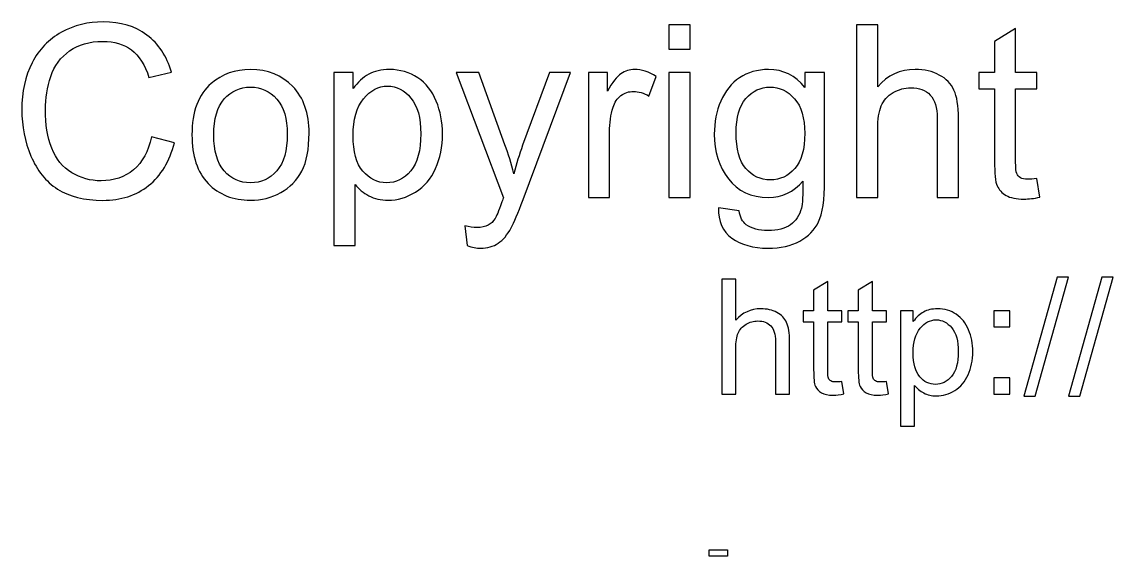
# Model space of a CAD drawing. Header units: inches. Extents: x -11.8 to 6.8, y 1.6 to 9.
# Drawn here: x 0.896 to 3.159, y 6.293 to 7.4 of the extents above; entities that cross this region are included whole.
import ezdxf

# ---------------------------------------------------------------- set-up
doc = ezdxf.new("R2010")
doc.units = ezdxf.units.IN
doc.header["$MEASUREMENT"] = 0
doc.header["$XCLIPFRAME"] = 0
doc.layers.add('Layer 1', color=7, linetype='Continuous')
picture_1 = doc.add_image_def('image1.jpg', size_in_pixel=(196, 69))

msp = doc.modelspace()

# ---------------------------------------------------------------- linework, layer by layer
at = {"layer": 'Layer 1', "color": 250}
for points, knots in [([(1.1647, 7.1618), (1.1647, 7.1618), (1.2121, 7.1498), (1.2121, 7.1498), (1.2121, 7.1498), (1.2022, 7.111), (1.1843, 7.0813), (1.1585, 7.0608), (1.1585, 7.0608), (1.1327, 7.0404), (1.1012, 7.0302), (1.0639, 7.0302), (1.0639, 7.0302), (1.0253, 7.0302), (0.994, 7.0381), (0.9698, 7.0537), (0.9698, 7.0537), (0.9456, 7.0695), (0.9272, 7.0922), (0.9146, 7.122), (0.9146, 7.122), (0.902, 7.1518), (0.8957, 7.1838), (0.8957, 7.218), (0.8957, 7.218), (0.8957, 7.2552), (0.9028, 7.2877), (0.917, 7.3155), (0.917, 7.3155), (0.9313, 7.3432), (0.9515, 7.3643), (0.9779, 7.3787), (0.9779, 7.3787), (1.0041, 7.3932), (1.033, 7.4003), (1.0646, 7.4003), (1.0646, 7.4003), (1.1005, 7.4003), (1.1305, 7.3912), (1.155, 7.373), (1.155, 7.373), (1.1794, 7.3547), (1.1964, 7.3292), (1.206, 7.2961), (1.206, 7.2961), (1.206, 7.2961), (1.1594, 7.2851), (1.1594, 7.2851), (1.1594, 7.2851), (1.151, 7.3112), (1.139, 7.3301), (1.1232, 7.342), (1.1232, 7.342), (1.1075, 7.3539), (1.0876, 7.3598), (1.0636, 7.3598), (1.0636, 7.3598), (1.0361, 7.3598), (1.0132, 7.3532), (0.9947, 7.3401), (0.9947, 7.3401), (0.9762, 7.3268), (0.9632, 7.3092), (0.9558, 7.2869), (0.9558, 7.2869), (0.9483, 7.2647), (0.9445, 7.2418), (0.9445, 7.2182), (0.9445, 7.2182), (0.9445, 7.1877), (0.949, 7.1612), (0.9578, 7.1385), (0.9578, 7.1385), (0.9667, 7.1158), (0.9805, 7.0988), (0.9992, 7.0876), (0.9992, 7.0876), (1.018, 7.0763), (1.0382, 7.0707), (1.06, 7.0707), (1.06, 7.0707), (1.0865, 7.0707), (1.109, 7.0784), (1.1274, 7.0937), (1.1274, 7.0937), (1.1458, 7.109), (1.1582, 7.1317), (1.1647, 7.1618)], [0, 0, 0, 0, 0.043478, 0.043478, 0.043478, 0.043478, 0.086957, 0.086957, 0.086957, 0.086957, 0.130435, 0.130435, 0.130435, 0.130435, 0.173913, 0.173913, 0.173913, 0.173913, 0.217391, 0.217391, 0.217391, 0.217391, 0.26087, 0.26087, 0.26087, 0.26087, 0.304348, 0.304348, 0.304348, 0.304348, 0.347826, 0.347826, 0.347826, 0.347826, 0.391304, 0.391304, 0.391304, 0.391304, 0.434783, 0.434783, 0.434783, 0.434783, 0.478261, 0.478261, 0.478261, 0.478261, 0.521739, 0.521739, 0.521739, 0.521739, 0.565217, 0.565217, 0.565217, 0.565217, 0.608696, 0.608696, 0.608696, 0.608696, 0.652174, 0.652174, 0.652174, 0.652174, 0.695652, 0.695652, 0.695652, 0.695652, 0.73913, 0.73913, 0.73913, 0.73913, 0.782609, 0.782609, 0.782609, 0.782609, 0.826087, 0.826087, 0.826087, 0.826087, 0.869565, 0.869565, 0.869565, 0.869565, 0.913043, 0.913043, 0.913043, 0.913043, 1, 1, 1, 1]), ([(2.2377, 7.3437), (2.2377, 7.3437), (2.2377, 7.3942), (2.2377, 7.3942), (2.2377, 7.3942), (2.2377, 7.3942), (2.2817, 7.3942), (2.2817, 7.3942), (2.2817, 7.3942), (2.2817, 7.3942), (2.2817, 7.3437), (2.2817, 7.3437), (2.2817, 7.3437), (2.2817, 7.3437), (2.2377, 7.3437), (2.2377, 7.3437)], [0, 0, 0, 0, 0.2, 0.2, 0.2, 0.2, 0.4, 0.4, 0.4, 0.4, 0.6, 0.6, 0.6, 0.6, 1, 1, 1, 1]), ([(2.6267, 7.0363), (2.6267, 7.0363), (2.6267, 7.3942), (2.6267, 7.3942), (2.6267, 7.3942), (2.6267, 7.3942), (2.6706, 7.3942), (2.6706, 7.3942), (2.6706, 7.3942), (2.6706, 7.3942), (2.6706, 7.2658), (2.6706, 7.2658), (2.6706, 7.2658), (2.6911, 7.2896), (2.717, 7.3015), (2.7483, 7.3015), (2.7483, 7.3015), (2.7675, 7.3015), (2.7841, 7.2977), (2.7983, 7.2901), (2.7983, 7.2901), (2.8125, 7.2826), (2.8226, 7.2721), (2.8287, 7.2587), (2.8287, 7.2587), (2.8348, 7.2454), (2.8379, 7.226), (2.8379, 7.2007), (2.8379, 7.2007), (2.8379, 7.2007), (2.8379, 7.0363), (2.8379, 7.0363), (2.8379, 7.0363), (2.8379, 7.0363), (2.7939, 7.0363), (2.7939, 7.0363), (2.7939, 7.0363), (2.7939, 7.0363), (2.7939, 7.2007), (2.7939, 7.2007), (2.7939, 7.2007), (2.7939, 7.2226), (2.7891, 7.2386), (2.7796, 7.2486), (2.7796, 7.2486), (2.7701, 7.2586), (2.7566, 7.2637), (2.7392, 7.2637), (2.7392, 7.2637), (2.7262, 7.2637), (2.714, 7.2602), (2.7025, 7.2535), (2.7025, 7.2535), (2.691, 7.2467), (2.6828, 7.2376), (2.678, 7.226), (2.678, 7.226), (2.673, 7.2145), (2.6706, 7.1985), (2.6706, 7.1782), (2.6706, 7.1782), (2.6706, 7.1782), (2.6706, 7.0363), (2.6706, 7.0363), (2.6706, 7.0363), (2.6706, 7.0363), (2.6267, 7.0363), (2.6267, 7.0363)], [0, 0, 0, 0, 0.055556, 0.055556, 0.055556, 0.055556, 0.111111, 0.111111, 0.111111, 0.111111, 0.166667, 0.166667, 0.166667, 0.166667, 0.222222, 0.222222, 0.222222, 0.222222, 0.277778, 0.277778, 0.277778, 0.277778, 0.333333, 0.333333, 0.333333, 0.333333, 0.388889, 0.388889, 0.388889, 0.388889, 0.444444, 0.444444, 0.444444, 0.444444, 0.5, 0.5, 0.5, 0.5, 0.555556, 0.555556, 0.555556, 0.555556, 0.611111, 0.611111, 0.611111, 0.611111, 0.666667, 0.666667, 0.666667, 0.666667, 0.722222, 0.722222, 0.722222, 0.722222, 0.777778, 0.777778, 0.777778, 0.777778, 0.833333, 0.833333, 0.833333, 0.833333, 0.888889, 0.888889, 0.888889, 0.888889, 1, 1, 1, 1]), ([(3.0007, 7.0757), (3.0007, 7.0757), (3.007, 7.0368), (3.007, 7.0368), (3.007, 7.0368), (2.9947, 7.0342), (2.9836, 7.0329), (2.9739, 7.0329), (2.9739, 7.0329), (2.9579, 7.0329), (2.9455, 7.0354), (2.9367, 7.0405), (2.9367, 7.0405), (2.928, 7.0455), (2.9218, 7.0522), (2.9182, 7.0604), (2.9182, 7.0604), (2.9146, 7.0686), (2.9128, 7.0859), (2.9128, 7.1122), (2.9128, 7.1122), (2.9128, 7.1122), (2.9128, 7.2614), (2.9128, 7.2614), (2.9128, 7.2614), (2.9128, 7.2614), (2.8805, 7.2614), (2.8805, 7.2614), (2.8805, 7.2614), (2.8805, 7.2614), (2.8805, 7.2956), (2.8805, 7.2956), (2.8805, 7.2956), (2.8805, 7.2956), (2.9128, 7.2956), (2.9128, 7.2956), (2.9128, 7.2956), (2.9128, 7.2956), (2.9128, 7.3598), (2.9128, 7.3598), (2.9128, 7.3598), (2.9128, 7.3598), (2.9565, 7.3862), (2.9565, 7.3862), (2.9565, 7.3862), (2.9565, 7.3862), (2.9565, 7.2956), (2.9565, 7.2956), (2.9565, 7.2956), (2.9565, 7.2956), (3.0007, 7.2956), (3.0007, 7.2956), (3.0007, 7.2956), (3.0007, 7.2956), (3.0007, 7.2614), (3.0007, 7.2614), (3.0007, 7.2614), (3.0007, 7.2614), (2.9565, 7.2614), (2.9565, 7.2614), (2.9565, 7.2614), (2.9565, 7.2614), (2.9565, 7.1098), (2.9565, 7.1098), (2.9565, 7.1098), (2.9565, 7.0972), (2.9573, 7.0892), (2.9588, 7.0857), (2.9588, 7.0857), (2.9604, 7.0821), (2.9629, 7.0792), (2.9664, 7.0771), (2.9664, 7.0771), (2.9699, 7.075), (2.9749, 7.0739), (2.9814, 7.0739), (2.9814, 7.0739), (2.9863, 7.0739), (2.9927, 7.0745), (3.0007, 7.0757)], [0, 0, 0, 0, 0.047619, 0.047619, 0.047619, 0.047619, 0.095238, 0.095238, 0.095238, 0.095238, 0.142857, 0.142857, 0.142857, 0.142857, 0.190476, 0.190476, 0.190476, 0.190476, 0.238095, 0.238095, 0.238095, 0.238095, 0.285714, 0.285714, 0.285714, 0.285714, 0.333333, 0.333333, 0.333333, 0.333333, 0.380952, 0.380952, 0.380952, 0.380952, 0.428571, 0.428571, 0.428571, 0.428571, 0.47619, 0.47619, 0.47619, 0.47619, 0.52381, 0.52381, 0.52381, 0.52381, 0.571429, 0.571429, 0.571429, 0.571429, 0.619048, 0.619048, 0.619048, 0.619048, 0.666667, 0.666667, 0.666667, 0.666667, 0.714286, 0.714286, 0.714286, 0.714286, 0.761905, 0.761905, 0.761905, 0.761905, 0.809524, 0.809524, 0.809524, 0.809524, 0.857143, 0.857143, 0.857143, 0.857143, 0.904762, 0.904762, 0.904762, 0.904762, 1, 1, 1, 1]), ([(1.2485, 7.166), (1.2485, 7.214), (1.2618, 7.2496), (1.2885, 7.2727), (1.2885, 7.2727), (1.3108, 7.2918), (1.338, 7.3015), (1.37, 7.3015), (1.37, 7.3015), (1.4057, 7.3015), (1.4349, 7.2898), (1.4575, 7.2664), (1.4575, 7.2664), (1.4801, 7.2431), (1.4914, 7.2108), (1.4914, 7.1697), (1.4914, 7.1697), (1.4914, 7.1362), (1.4864, 7.11), (1.4764, 7.0909), (1.4764, 7.0909), (1.4664, 7.0717), (1.4518, 7.0569), (1.4327, 7.0463), (1.4327, 7.0463), (1.4135, 7.0357), (1.3927, 7.0305), (1.37, 7.0305), (1.37, 7.0305), (1.3338, 7.0305), (1.3045, 7.0421), (1.282, 7.0654), (1.282, 7.0654), (1.2596, 7.0887), (1.2485, 7.1222), (1.2485, 7.166)], [0, 0, 0, 0, 0.1, 0.1, 0.1, 0.1, 0.2, 0.2, 0.2, 0.2, 0.3, 0.3, 0.3, 0.3, 0.4, 0.4, 0.4, 0.4, 0.5, 0.5, 0.5, 0.5, 0.6, 0.6, 0.6, 0.6, 0.7, 0.7, 0.7, 0.7, 0.8, 0.8, 0.8, 0.8, 1, 1, 1, 1]), ([(1.543, 6.937), (1.543, 6.937), (1.543, 7.2956), (1.543, 7.2956), (1.543, 7.2956), (1.543, 7.2956), (1.583, 7.2956), (1.583, 7.2956), (1.583, 7.2956), (1.583, 7.2956), (1.583, 7.2619), (1.583, 7.2619), (1.583, 7.2619), (1.5924, 7.2751), (1.603, 7.285), (1.615, 7.2916), (1.615, 7.2916), (1.6268, 7.2982), (1.6412, 7.3015), (1.6581, 7.3015), (1.6581, 7.3015), (1.6803, 7.3015), (1.6998, 7.2957), (1.7167, 7.2844), (1.7167, 7.2844), (1.7337, 7.273), (1.7465, 7.2569), (1.755, 7.2362), (1.755, 7.2362), (1.7637, 7.2154), (1.768, 7.1927), (1.768, 7.1679), (1.768, 7.1679), (1.768, 7.1414), (1.7633, 7.1175), (1.7537, 7.0962), (1.7537, 7.0962), (1.7442, 7.075), (1.7304, 7.0587), (1.7122, 7.0474), (1.7122, 7.0474), (1.694, 7.0362), (1.675, 7.0305), (1.655, 7.0305), (1.655, 7.0305), (1.6403, 7.0305), (1.6272, 7.0336), (1.6155, 7.0397), (1.6155, 7.0397), (1.6039, 7.0459), (1.5944, 7.0537), (1.5869, 7.0632), (1.5869, 7.0632), (1.5869, 7.0632), (1.5869, 6.937), (1.5869, 6.937), (1.5869, 6.937), (1.5869, 6.937), (1.543, 6.937), (1.543, 6.937)], [0, 0, 0, 0, 0.0625, 0.0625, 0.0625, 0.0625, 0.125, 0.125, 0.125, 0.125, 0.1875, 0.1875, 0.1875, 0.1875, 0.25, 0.25, 0.25, 0.25, 0.3125, 0.3125, 0.3125, 0.3125, 0.375, 0.375, 0.375, 0.375, 0.4375, 0.4375, 0.4375, 0.4375, 0.5, 0.5, 0.5, 0.5, 0.5625, 0.5625, 0.5625, 0.5625, 0.625, 0.625, 0.625, 0.625, 0.6875, 0.6875, 0.6875, 0.6875, 0.75, 0.75, 0.75, 0.75, 0.8125, 0.8125, 0.8125, 0.8125, 0.875, 0.875, 0.875, 0.875, 1, 1, 1, 1]), ([(1.819, 6.9365), (1.819, 6.9365), (1.8141, 6.9777), (1.8141, 6.9777), (1.8141, 6.9777), (1.8238, 6.9752), (1.8321, 6.9738), (1.8393, 6.9738), (1.8393, 6.9738), (1.849, 6.9738), (1.8569, 6.9755), (1.8627, 6.9787), (1.8627, 6.9787), (1.8686, 6.982), (1.8734, 6.9865), (1.8771, 6.9924), (1.8771, 6.9924), (1.88, 6.9967), (1.8844, 7.0077), (1.8905, 7.0251), (1.8905, 7.0251), (1.8914, 7.0276), (1.8927, 7.0311), (1.8945, 7.0358), (1.8945, 7.0358), (1.8945, 7.0358), (1.7961, 7.2956), (1.7961, 7.2956), (1.7961, 7.2956), (1.7961, 7.2956), (1.8435, 7.2956), (1.8435, 7.2956), (1.8435, 7.2956), (1.8435, 7.2956), (1.8975, 7.1455), (1.8975, 7.1455), (1.8975, 7.1455), (1.9044, 7.1264), (1.9107, 7.1064), (1.9162, 7.0854), (1.9162, 7.0854), (1.9213, 7.1056), (1.9273, 7.1252), (1.9343, 7.1445), (1.9343, 7.1445), (1.9343, 7.1445), (1.9897, 7.2956), (1.9897, 7.2956), (1.9897, 7.2956), (1.9897, 7.2956), (2.0336, 7.2956), (2.0336, 7.2956), (2.0336, 7.2956), (2.0336, 7.2956), (1.935, 7.0319), (1.935, 7.0319), (1.935, 7.0319), (1.9245, 7.0034), (1.9162, 6.9838), (1.9104, 6.9731), (1.9104, 6.9731), (1.9025, 6.9586), (1.8936, 6.948), (1.8835, 6.9412), (1.8835, 6.9412), (1.8734, 6.9345), (1.8614, 6.9311), (1.8474, 6.9311), (1.8474, 6.9311), (1.8389, 6.9311), (1.8295, 6.9329), (1.819, 6.9365)], [0, 0, 0, 0, 0.052632, 0.052632, 0.052632, 0.052632, 0.105263, 0.105263, 0.105263, 0.105263, 0.157895, 0.157895, 0.157895, 0.157895, 0.210526, 0.210526, 0.210526, 0.210526, 0.263158, 0.263158, 0.263158, 0.263158, 0.315789, 0.315789, 0.315789, 0.315789, 0.368421, 0.368421, 0.368421, 0.368421, 0.421053, 0.421053, 0.421053, 0.421053, 0.473684, 0.473684, 0.473684, 0.473684, 0.526316, 0.526316, 0.526316, 0.526316, 0.578947, 0.578947, 0.578947, 0.578947, 0.631579, 0.631579, 0.631579, 0.631579, 0.684211, 0.684211, 0.684211, 0.684211, 0.736842, 0.736842, 0.736842, 0.736842, 0.789474, 0.789474, 0.789474, 0.789474, 0.842105, 0.842105, 0.842105, 0.842105, 0.894737, 0.894737, 0.894737, 0.894737, 1, 1, 1, 1]), ([(2.0705, 7.0363), (2.0705, 7.0363), (2.0705, 7.2956), (2.0705, 7.2956), (2.0705, 7.2956), (2.0705, 7.2956), (2.11, 7.2956), (2.11, 7.2956), (2.11, 7.2956), (2.11, 7.2956), (2.11, 7.2563), (2.11, 7.2563), (2.11, 7.2563), (2.1201, 7.2747), (2.1295, 7.2868), (2.138, 7.2927), (2.138, 7.2927), (2.1465, 7.2985), (2.156, 7.3015), (2.1662, 7.3015), (2.1662, 7.3015), (2.181, 7.3015), (2.196, 7.2967), (2.2114, 7.2873), (2.2114, 7.2873), (2.2114, 7.2873), (2.1962, 7.2465), (2.1962, 7.2465), (2.1962, 7.2465), (2.1855, 7.2529), (2.1748, 7.2561), (2.164, 7.2561), (2.164, 7.2561), (2.1544, 7.2561), (2.1458, 7.2532), (2.1381, 7.2474), (2.1381, 7.2474), (2.1305, 7.2416), (2.125, 7.2336), (2.1218, 7.2233), (2.1218, 7.2233), (2.1169, 7.2077), (2.1145, 7.1907), (2.1145, 7.1721), (2.1145, 7.1721), (2.1145, 7.1721), (2.1145, 7.0363), (2.1145, 7.0363), (2.1145, 7.0363), (2.1145, 7.0363), (2.0705, 7.0363), (2.0705, 7.0363)], [0, 0, 0, 0, 0.071429, 0.071429, 0.071429, 0.071429, 0.142857, 0.142857, 0.142857, 0.142857, 0.214286, 0.214286, 0.214286, 0.214286, 0.285714, 0.285714, 0.285714, 0.285714, 0.357143, 0.357143, 0.357143, 0.357143, 0.428571, 0.428571, 0.428571, 0.428571, 0.5, 0.5, 0.5, 0.5, 0.571429, 0.571429, 0.571429, 0.571429, 0.642857, 0.642857, 0.642857, 0.642857, 0.714286, 0.714286, 0.714286, 0.714286, 0.785714, 0.785714, 0.785714, 0.785714, 0.857143, 0.857143, 0.857143, 0.857143, 1, 1, 1, 1]), ([(2.2377, 7.0363), (2.2377, 7.0363), (2.2377, 7.2956), (2.2377, 7.2956), (2.2377, 7.2956), (2.2377, 7.2956), (2.2817, 7.2956), (2.2817, 7.2956), (2.2817, 7.2956), (2.2817, 7.2956), (2.2817, 7.0363), (2.2817, 7.0363), (2.2817, 7.0363), (2.2817, 7.0363), (2.2377, 7.0363), (2.2377, 7.0363)], [0, 0, 0, 0, 0.2, 0.2, 0.2, 0.2, 0.4, 0.4, 0.4, 0.4, 0.6, 0.6, 0.6, 0.6, 1, 1, 1, 1]), ([(2.3405, 7.0148), (2.3405, 7.0148), (2.3833, 7.0085), (2.3833, 7.0085), (2.3833, 7.0085), (2.385, 6.9953), (2.39, 6.9857), (2.3981, 6.9797), (2.3981, 6.9797), (2.409, 6.9716), (2.424, 6.9675), (2.4428, 6.9675), (2.4428, 6.9675), (2.4632, 6.9675), (2.4789, 6.9716), (2.49, 6.9797), (2.49, 6.9797), (2.501, 6.9878), (2.5085, 6.9992), (2.5124, 7.0138), (2.5124, 7.0138), (2.5147, 7.0228), (2.5157, 7.0416), (2.5155, 7.0702), (2.5155, 7.0702), (2.4964, 7.0477), (2.4725, 7.0363), (2.4438, 7.0363), (2.4438, 7.0363), (2.4081, 7.0363), (2.3805, 7.0492), (2.361, 7.0749), (2.361, 7.0749), (2.3415, 7.1006), (2.3317, 7.1315), (2.3317, 7.1674), (2.3317, 7.1674), (2.3317, 7.1922), (2.3362, 7.215), (2.3451, 7.2359), (2.3451, 7.2359), (2.3541, 7.2568), (2.3671, 7.273), (2.3841, 7.2844), (2.3841, 7.2844), (2.4011, 7.2957), (2.4211, 7.3015), (2.444, 7.3015), (2.444, 7.3015), (2.4746, 7.3015), (2.4999, 7.2891), (2.5197, 7.2643), (2.5197, 7.2643), (2.5197, 7.2643), (2.5197, 7.2956), (2.5197, 7.2956), (2.5197, 7.2956), (2.5197, 7.2956), (2.5603, 7.2956), (2.5603, 7.2956), (2.5603, 7.2956), (2.5603, 7.2956), (2.5603, 7.0715), (2.5603, 7.0715), (2.5603, 7.0715), (2.5603, 7.0312), (2.5561, 7.0025), (2.548, 6.9857), (2.548, 6.9857), (2.5397, 6.9688), (2.5267, 6.9555), (2.5089, 6.9457), (2.5089, 6.9457), (2.491, 6.936), (2.4691, 6.9311), (2.443, 6.9311), (2.443, 6.9311), (2.4121, 6.9311), (2.3871, 6.9381), (2.3681, 6.952), (2.3681, 6.952), (2.349, 6.9659), (2.3399, 6.9868), (2.3405, 7.0148)], [0, 0, 0, 0, 0.045455, 0.045455, 0.045455, 0.045455, 0.090909, 0.090909, 0.090909, 0.090909, 0.136364, 0.136364, 0.136364, 0.136364, 0.181818, 0.181818, 0.181818, 0.181818, 0.227273, 0.227273, 0.227273, 0.227273, 0.272727, 0.272727, 0.272727, 0.272727, 0.318182, 0.318182, 0.318182, 0.318182, 0.363636, 0.363636, 0.363636, 0.363636, 0.409091, 0.409091, 0.409091, 0.409091, 0.454545, 0.454545, 0.454545, 0.454545, 0.5, 0.5, 0.5, 0.5, 0.545455, 0.545455, 0.545455, 0.545455, 0.590909, 0.590909, 0.590909, 0.590909, 0.636364, 0.636364, 0.636364, 0.636364, 0.681818, 0.681818, 0.681818, 0.681818, 0.727273, 0.727273, 0.727273, 0.727273, 0.772727, 0.772727, 0.772727, 0.772727, 0.818182, 0.818182, 0.818182, 0.818182, 0.863636, 0.863636, 0.863636, 0.863636, 0.909091, 0.909091, 0.909091, 0.909091, 1, 1, 1, 1]), ([(1.2936, 7.166), (1.2936, 7.1327), (1.3009, 7.1079), (1.3154, 7.0914), (1.3154, 7.0914), (1.3299, 7.0748), (1.3481, 7.0666), (1.37, 7.0666), (1.37, 7.0666), (1.3919, 7.0666), (1.41, 7.0749), (1.4245, 7.0915), (1.4245, 7.0915), (1.439, 7.1081), (1.4462, 7.1334), (1.4462, 7.1674), (1.4462, 7.1674), (1.4462, 7.1995), (1.439, 7.2238), (1.4244, 7.2403), (1.4244, 7.2403), (1.4098, 7.2568), (1.3917, 7.2651), (1.37, 7.2651), (1.37, 7.2651), (1.3481, 7.2651), (1.3299, 7.2568), (1.3154, 7.2404), (1.3154, 7.2404), (1.3009, 7.224), (1.2936, 7.1992), (1.2936, 7.166)], [0, 0, 0, 0, 0.111111, 0.111111, 0.111111, 0.111111, 0.222222, 0.222222, 0.222222, 0.222222, 0.333333, 0.333333, 0.333333, 0.333333, 0.444444, 0.444444, 0.444444, 0.444444, 0.555556, 0.555556, 0.555556, 0.555556, 0.666667, 0.666667, 0.666667, 0.666667, 0.777778, 0.777778, 0.777778, 0.777778, 1, 1, 1, 1]), ([(1.5827, 7.1645), (1.5827, 7.1312), (1.5895, 7.1065), (1.603, 7.0905), (1.603, 7.0905), (1.6165, 7.0746), (1.6329, 7.0666), (1.652, 7.0666), (1.652, 7.0666), (1.6715, 7.0666), (1.6883, 7.0748), (1.7022, 7.0914), (1.7022, 7.0914), (1.7161, 7.1079), (1.7231, 7.1335), (1.7231, 7.1682), (1.7231, 7.1682), (1.7231, 7.2012), (1.7163, 7.2259), (1.7027, 7.2424), (1.7027, 7.2424), (1.6891, 7.2588), (1.6729, 7.2671), (1.654, 7.2671), (1.654, 7.2671), (1.6353, 7.2671), (1.6187, 7.2583), (1.6043, 7.2408), (1.6043, 7.2408), (1.5899, 7.2233), (1.5827, 7.1978), (1.5827, 7.1645)], [0, 0, 0, 0, 0.111111, 0.111111, 0.111111, 0.111111, 0.222222, 0.222222, 0.222222, 0.222222, 0.333333, 0.333333, 0.333333, 0.333333, 0.444444, 0.444444, 0.444444, 0.444444, 0.555556, 0.555556, 0.555556, 0.555556, 0.666667, 0.666667, 0.666667, 0.666667, 0.777778, 0.777778, 0.777778, 0.777778, 1, 1, 1, 1]), ([(2.3769, 7.1706), (2.3769, 7.1366), (2.3836, 7.1117), (2.3972, 7.0962), (2.3972, 7.0962), (2.4107, 7.0805), (2.4276, 7.0727), (2.448, 7.0727), (2.448, 7.0727), (2.4681, 7.0727), (2.485, 7.0805), (2.4987, 7.096), (2.4987, 7.096), (2.5124, 7.1116), (2.5192, 7.1359), (2.5192, 7.1692), (2.5192, 7.1692), (2.5192, 7.2009), (2.5122, 7.2248), (2.4981, 7.2409), (2.4981, 7.2409), (2.484, 7.257), (2.467, 7.2651), (2.4472, 7.2651), (2.4472, 7.2651), (2.4277, 7.2651), (2.4111, 7.2572), (2.3974, 7.2412), (2.3974, 7.2412), (2.3837, 7.2254), (2.3769, 7.2018), (2.3769, 7.1706)], [0, 0, 0, 0, 0.111111, 0.111111, 0.111111, 0.111111, 0.222222, 0.222222, 0.222222, 0.222222, 0.333333, 0.333333, 0.333333, 0.333333, 0.444444, 0.444444, 0.444444, 0.444444, 0.555556, 0.555556, 0.555556, 0.555556, 0.666667, 0.666667, 0.666667, 0.666667, 0.777778, 0.777778, 0.777778, 0.777778, 1, 1, 1, 1]), ([(2.347, 6.6286), (2.347, 6.6286), (2.347, 6.8672), (2.347, 6.8672), (2.347, 6.8672), (2.347, 6.8672), (2.3763, 6.8672), (2.3763, 6.8672), (2.3763, 6.8672), (2.3763, 6.8672), (2.3763, 6.7816), (2.3763, 6.7816), (2.3763, 6.7816), (2.39, 6.7975), (2.4072, 6.8054), (2.4281, 6.8054), (2.4281, 6.8054), (2.4408, 6.8054), (2.452, 6.8029), (2.4614, 6.7978), (2.4614, 6.7978), (2.4708, 6.7928), (2.4776, 6.7858), (2.4817, 6.7769), (2.4817, 6.7769), (2.4857, 6.768), (2.4878, 6.7551), (2.4878, 6.7382), (2.4878, 6.7382), (2.4878, 6.7382), (2.4878, 6.6286), (2.4878, 6.6286), (2.4878, 6.6286), (2.4878, 6.6286), (2.4585, 6.6286), (2.4585, 6.6286), (2.4585, 6.6286), (2.4585, 6.6286), (2.4585, 6.7382), (2.4585, 6.7382), (2.4585, 6.7382), (2.4585, 6.7528), (2.4553, 6.7635), (2.449, 6.7701), (2.449, 6.7701), (2.4426, 6.7768), (2.4336, 6.7802), (2.422, 6.7802), (2.422, 6.7802), (2.4133, 6.7802), (2.4052, 6.7779), (2.3975, 6.7734), (2.3975, 6.7734), (2.3898, 6.7689), (2.3844, 6.7628), (2.3812, 6.7551), (2.3812, 6.7551), (2.3779, 6.7474), (2.3763, 6.7367), (2.3763, 6.7232), (2.3763, 6.7232), (2.3763, 6.7232), (2.3763, 6.6286), (2.3763, 6.6286), (2.3763, 6.6286), (2.3763, 6.6286), (2.347, 6.6286), (2.347, 6.6286)], [0, 0, 0, 0, 0.055556, 0.055556, 0.055556, 0.055556, 0.111111, 0.111111, 0.111111, 0.111111, 0.166667, 0.166667, 0.166667, 0.166667, 0.222222, 0.222222, 0.222222, 0.222222, 0.277778, 0.277778, 0.277778, 0.277778, 0.333333, 0.333333, 0.333333, 0.333333, 0.388889, 0.388889, 0.388889, 0.388889, 0.444444, 0.444444, 0.444444, 0.444444, 0.5, 0.5, 0.5, 0.5, 0.555556, 0.555556, 0.555556, 0.555556, 0.611111, 0.611111, 0.611111, 0.611111, 0.666667, 0.666667, 0.666667, 0.666667, 0.722222, 0.722222, 0.722222, 0.722222, 0.777778, 0.777778, 0.777778, 0.777778, 0.833333, 0.833333, 0.833333, 0.833333, 0.888889, 0.888889, 0.888889, 0.888889, 1, 1, 1, 1]), ([(2.5963, 6.6549), (2.5963, 6.6549), (2.6006, 6.629), (2.6006, 6.629), (2.6006, 6.629), (2.5923, 6.6272), (2.5849, 6.6264), (2.5784, 6.6264), (2.5784, 6.6264), (2.5678, 6.6264), (2.5596, 6.628), (2.5537, 6.6314), (2.5537, 6.6314), (2.5478, 6.6347), (2.5437, 6.6392), (2.5413, 6.6447), (2.5413, 6.6447), (2.5389, 6.6501), (2.5377, 6.6617), (2.5377, 6.6792), (2.5377, 6.6792), (2.5377, 6.6792), (2.5377, 6.7787), (2.5377, 6.7787), (2.5377, 6.7787), (2.5377, 6.7787), (2.5162, 6.7787), (2.5162, 6.7787), (2.5162, 6.7787), (2.5162, 6.7787), (2.5162, 6.8015), (2.5162, 6.8015), (2.5162, 6.8015), (2.5162, 6.8015), (2.5377, 6.8015), (2.5377, 6.8015), (2.5377, 6.8015), (2.5377, 6.8015), (2.5377, 6.8443), (2.5377, 6.8443), (2.5377, 6.8443), (2.5377, 6.8443), (2.5669, 6.8619), (2.5669, 6.8619), (2.5669, 6.8619), (2.5669, 6.8619), (2.5669, 6.8015), (2.5669, 6.8015), (2.5669, 6.8015), (2.5669, 6.8015), (2.5963, 6.8015), (2.5963, 6.8015), (2.5963, 6.8015), (2.5963, 6.8015), (2.5963, 6.7787), (2.5963, 6.7787), (2.5963, 6.7787), (2.5963, 6.7787), (2.5669, 6.7787), (2.5669, 6.7787), (2.5669, 6.7787), (2.5669, 6.7787), (2.5669, 6.6776), (2.5669, 6.6776), (2.5669, 6.6776), (2.5669, 6.6692), (2.5674, 6.6639), (2.5684, 6.6615), (2.5684, 6.6615), (2.5694, 6.6591), (2.5711, 6.6572), (2.5734, 6.6558), (2.5734, 6.6558), (2.5758, 6.6544), (2.5791, 6.6537), (2.5834, 6.6537), (2.5834, 6.6537), (2.5867, 6.6537), (2.591, 6.6541), (2.5963, 6.6549)], [0, 0, 0, 0, 0.047619, 0.047619, 0.047619, 0.047619, 0.095238, 0.095238, 0.095238, 0.095238, 0.142857, 0.142857, 0.142857, 0.142857, 0.190476, 0.190476, 0.190476, 0.190476, 0.238095, 0.238095, 0.238095, 0.238095, 0.285714, 0.285714, 0.285714, 0.285714, 0.333333, 0.333333, 0.333333, 0.333333, 0.380952, 0.380952, 0.380952, 0.380952, 0.428571, 0.428571, 0.428571, 0.428571, 0.47619, 0.47619, 0.47619, 0.47619, 0.52381, 0.52381, 0.52381, 0.52381, 0.571429, 0.571429, 0.571429, 0.571429, 0.619048, 0.619048, 0.619048, 0.619048, 0.666667, 0.666667, 0.666667, 0.666667, 0.714286, 0.714286, 0.714286, 0.714286, 0.761905, 0.761905, 0.761905, 0.761905, 0.809524, 0.809524, 0.809524, 0.809524, 0.857143, 0.857143, 0.857143, 0.857143, 0.904762, 0.904762, 0.904762, 0.904762, 1, 1, 1, 1]), ([(2.6889, 6.6549), (2.6889, 6.6549), (2.6932, 6.629), (2.6932, 6.629), (2.6932, 6.629), (2.6849, 6.6272), (2.6776, 6.6264), (2.6711, 6.6264), (2.6711, 6.6264), (2.6604, 6.6264), (2.6522, 6.628), (2.6463, 6.6314), (2.6463, 6.6314), (2.6404, 6.6347), (2.6363, 6.6392), (2.6339, 6.6447), (2.6339, 6.6447), (2.6316, 6.6501), (2.6303, 6.6617), (2.6303, 6.6792), (2.6303, 6.6792), (2.6303, 6.6792), (2.6303, 6.7787), (2.6303, 6.7787), (2.6303, 6.7787), (2.6303, 6.7787), (2.6088, 6.7787), (2.6088, 6.7787), (2.6088, 6.7787), (2.6088, 6.7787), (2.6088, 6.8015), (2.6088, 6.8015), (2.6088, 6.8015), (2.6088, 6.8015), (2.6303, 6.8015), (2.6303, 6.8015), (2.6303, 6.8015), (2.6303, 6.8015), (2.6303, 6.8443), (2.6303, 6.8443), (2.6303, 6.8443), (2.6303, 6.8443), (2.6595, 6.8619), (2.6595, 6.8619), (2.6595, 6.8619), (2.6595, 6.8619), (2.6595, 6.8015), (2.6595, 6.8015), (2.6595, 6.8015), (2.6595, 6.8015), (2.6889, 6.8015), (2.6889, 6.8015), (2.6889, 6.8015), (2.6889, 6.8015), (2.6889, 6.7787), (2.6889, 6.7787), (2.6889, 6.7787), (2.6889, 6.7787), (2.6595, 6.7787), (2.6595, 6.7787), (2.6595, 6.7787), (2.6595, 6.7787), (2.6595, 6.6776), (2.6595, 6.6776), (2.6595, 6.6776), (2.6595, 6.6692), (2.66, 6.6639), (2.661, 6.6615), (2.661, 6.6615), (2.6621, 6.6591), (2.6637, 6.6572), (2.6661, 6.6558), (2.6661, 6.6558), (2.6684, 6.6544), (2.6717, 6.6537), (2.6761, 6.6537), (2.6761, 6.6537), (2.6793, 6.6537), (2.6836, 6.6541), (2.6889, 6.6549)], [0, 0, 0, 0, 0.047619, 0.047619, 0.047619, 0.047619, 0.095238, 0.095238, 0.095238, 0.095238, 0.142857, 0.142857, 0.142857, 0.142857, 0.190476, 0.190476, 0.190476, 0.190476, 0.238095, 0.238095, 0.238095, 0.238095, 0.285714, 0.285714, 0.285714, 0.285714, 0.333333, 0.333333, 0.333333, 0.333333, 0.380952, 0.380952, 0.380952, 0.380952, 0.428571, 0.428571, 0.428571, 0.428571, 0.47619, 0.47619, 0.47619, 0.47619, 0.52381, 0.52381, 0.52381, 0.52381, 0.571429, 0.571429, 0.571429, 0.571429, 0.619048, 0.619048, 0.619048, 0.619048, 0.666667, 0.666667, 0.666667, 0.666667, 0.714286, 0.714286, 0.714286, 0.714286, 0.761905, 0.761905, 0.761905, 0.761905, 0.809524, 0.809524, 0.809524, 0.809524, 0.857143, 0.857143, 0.857143, 0.857143, 0.904762, 0.904762, 0.904762, 0.904762, 1, 1, 1, 1]), ([(2.9736, 6.6246), (2.9736, 6.6246), (3.0428, 6.8713), (3.0428, 6.8713), (3.0428, 6.8713), (3.0428, 6.8713), (3.0662, 6.8713), (3.0662, 6.8713), (3.0662, 6.8713), (3.0662, 6.8713), (2.9972, 6.6246), (2.9972, 6.6246), (2.9972, 6.6246), (2.9972, 6.6246), (2.9736, 6.6246), (2.9736, 6.6246)], [0, 0, 0, 0, 0.2, 0.2, 0.2, 0.2, 0.4, 0.4, 0.4, 0.4, 0.6, 0.6, 0.6, 0.6, 1, 1, 1, 1]), ([(3.0662, 6.6246), (3.0662, 6.6246), (3.1354, 6.8713), (3.1354, 6.8713), (3.1354, 6.8713), (3.1354, 6.8713), (3.1588, 6.8713), (3.1588, 6.8713), (3.1588, 6.8713), (3.1588, 6.8713), (3.0898, 6.6246), (3.0898, 6.6246), (3.0898, 6.6246), (3.0898, 6.6246), (3.0662, 6.6246), (3.0662, 6.6246)], [0, 0, 0, 0, 0.2, 0.2, 0.2, 0.2, 0.4, 0.4, 0.4, 0.4, 0.6, 0.6, 0.6, 0.6, 1, 1, 1, 1]), ([(2.7176, 6.5624), (2.7176, 6.5624), (2.7176, 6.8015), (2.7176, 6.8015), (2.7176, 6.8015), (2.7176, 6.8015), (2.7443, 6.8015), (2.7443, 6.8015), (2.7443, 6.8015), (2.7443, 6.8015), (2.7443, 6.779), (2.7443, 6.779), (2.7443, 6.779), (2.7506, 6.7878), (2.7577, 6.7944), (2.7656, 6.7988), (2.7656, 6.7988), (2.7735, 6.8032), (2.7831, 6.8054), (2.7944, 6.8054), (2.7944, 6.8054), (2.8092, 6.8054), (2.8222, 6.8016), (2.8334, 6.794), (2.8334, 6.794), (2.8448, 6.7864), (2.8533, 6.7757), (2.859, 6.7619), (2.859, 6.7619), (2.8648, 6.748), (2.8677, 6.7329), (2.8677, 6.7164), (2.8677, 6.7164), (2.8677, 6.6987), (2.8645, 6.6827), (2.8581, 6.6686), (2.8581, 6.6686), (2.8518, 6.6544), (2.8426, 6.6436), (2.8304, 6.636), (2.8304, 6.636), (2.8183, 6.6285), (2.8056, 6.6247), (2.7923, 6.6247), (2.7923, 6.6247), (2.7825, 6.6247), (2.7738, 6.6268), (2.766, 6.6309), (2.766, 6.6309), (2.7582, 6.635), (2.7519, 6.6402), (2.7469, 6.6465), (2.7469, 6.6465), (2.7469, 6.6465), (2.7469, 6.5624), (2.7469, 6.5624), (2.7469, 6.5624), (2.7469, 6.5624), (2.7176, 6.5624), (2.7176, 6.5624)], [0, 0, 0, 0, 0.0625, 0.0625, 0.0625, 0.0625, 0.125, 0.125, 0.125, 0.125, 0.1875, 0.1875, 0.1875, 0.1875, 0.25, 0.25, 0.25, 0.25, 0.3125, 0.3125, 0.3125, 0.3125, 0.375, 0.375, 0.375, 0.375, 0.4375, 0.4375, 0.4375, 0.4375, 0.5, 0.5, 0.5, 0.5, 0.5625, 0.5625, 0.5625, 0.5625, 0.625, 0.625, 0.625, 0.625, 0.6875, 0.6875, 0.6875, 0.6875, 0.75, 0.75, 0.75, 0.75, 0.8125, 0.8125, 0.8125, 0.8125, 0.875, 0.875, 0.875, 0.875, 1, 1, 1, 1]), ([(2.9111, 6.7681), (2.9111, 6.7681), (2.9111, 6.8015), (2.9111, 6.8015), (2.9111, 6.8015), (2.9111, 6.8015), (2.9445, 6.8015), (2.9445, 6.8015), (2.9445, 6.8015), (2.9445, 6.8015), (2.9445, 6.7681), (2.9445, 6.7681), (2.9445, 6.7681), (2.9445, 6.7681), (2.9111, 6.7681), (2.9111, 6.7681)], [0, 0, 0, 0, 0.2, 0.2, 0.2, 0.2, 0.4, 0.4, 0.4, 0.4, 0.6, 0.6, 0.6, 0.6, 1, 1, 1, 1]), ([(2.7441, 6.7141), (2.7441, 6.6919), (2.7486, 6.6754), (2.7576, 6.6647), (2.7576, 6.6647), (2.7666, 6.6541), (2.7776, 6.6488), (2.7903, 6.6488), (2.7903, 6.6488), (2.8033, 6.6488), (2.8145, 6.6543), (2.8238, 6.6654), (2.8238, 6.6654), (2.8331, 6.6764), (2.8377, 6.6934), (2.8377, 6.7165), (2.8377, 6.7165), (2.8377, 6.7386), (2.8332, 6.755), (2.8241, 6.766), (2.8241, 6.766), (2.8151, 6.777), (2.8042, 6.7825), (2.7917, 6.7825), (2.7917, 6.7825), (2.7792, 6.7825), (2.7681, 6.7766), (2.7585, 6.765), (2.7585, 6.765), (2.7489, 6.7533), (2.7441, 6.7363), (2.7441, 6.7141)], [0, 0, 0, 0, 0.111111, 0.111111, 0.111111, 0.111111, 0.222222, 0.222222, 0.222222, 0.222222, 0.333333, 0.333333, 0.333333, 0.333333, 0.444444, 0.444444, 0.444444, 0.444444, 0.555556, 0.555556, 0.555556, 0.555556, 0.666667, 0.666667, 0.666667, 0.666667, 0.777778, 0.777778, 0.777778, 0.777778, 1, 1, 1, 1]), ([(2.9111, 6.6286), (2.9111, 6.6286), (2.9111, 6.662), (2.9111, 6.662), (2.9111, 6.662), (2.9111, 6.662), (2.9445, 6.662), (2.9445, 6.662), (2.9445, 6.662), (2.9445, 6.662), (2.9445, 6.6286), (2.9445, 6.6286), (2.9445, 6.6286), (2.9445, 6.6286), (2.9111, 6.6286), (2.9111, 6.6286)], [0, 0, 0, 0, 0.2, 0.2, 0.2, 0.2, 0.4, 0.4, 0.4, 0.4, 0.6, 0.6, 0.6, 0.6, 1, 1, 1, 1])]:
    msp.add_open_spline(points, degree=3, knots=knots, dxfattribs=at)

# ---------------------------------------------------------------- pictures from other files: only their frames are drawn
image = msp.add_image(picture_1, insert=(2.2823, 5.43), size_in_units=(2.7222, 0.9583), dxfattribs=at)
image.set_boundary_path([(2.282, 5.43), (5.01, 6.391)])
image.dxf.flags = 3

doc.saveas('drawing.dxf')
